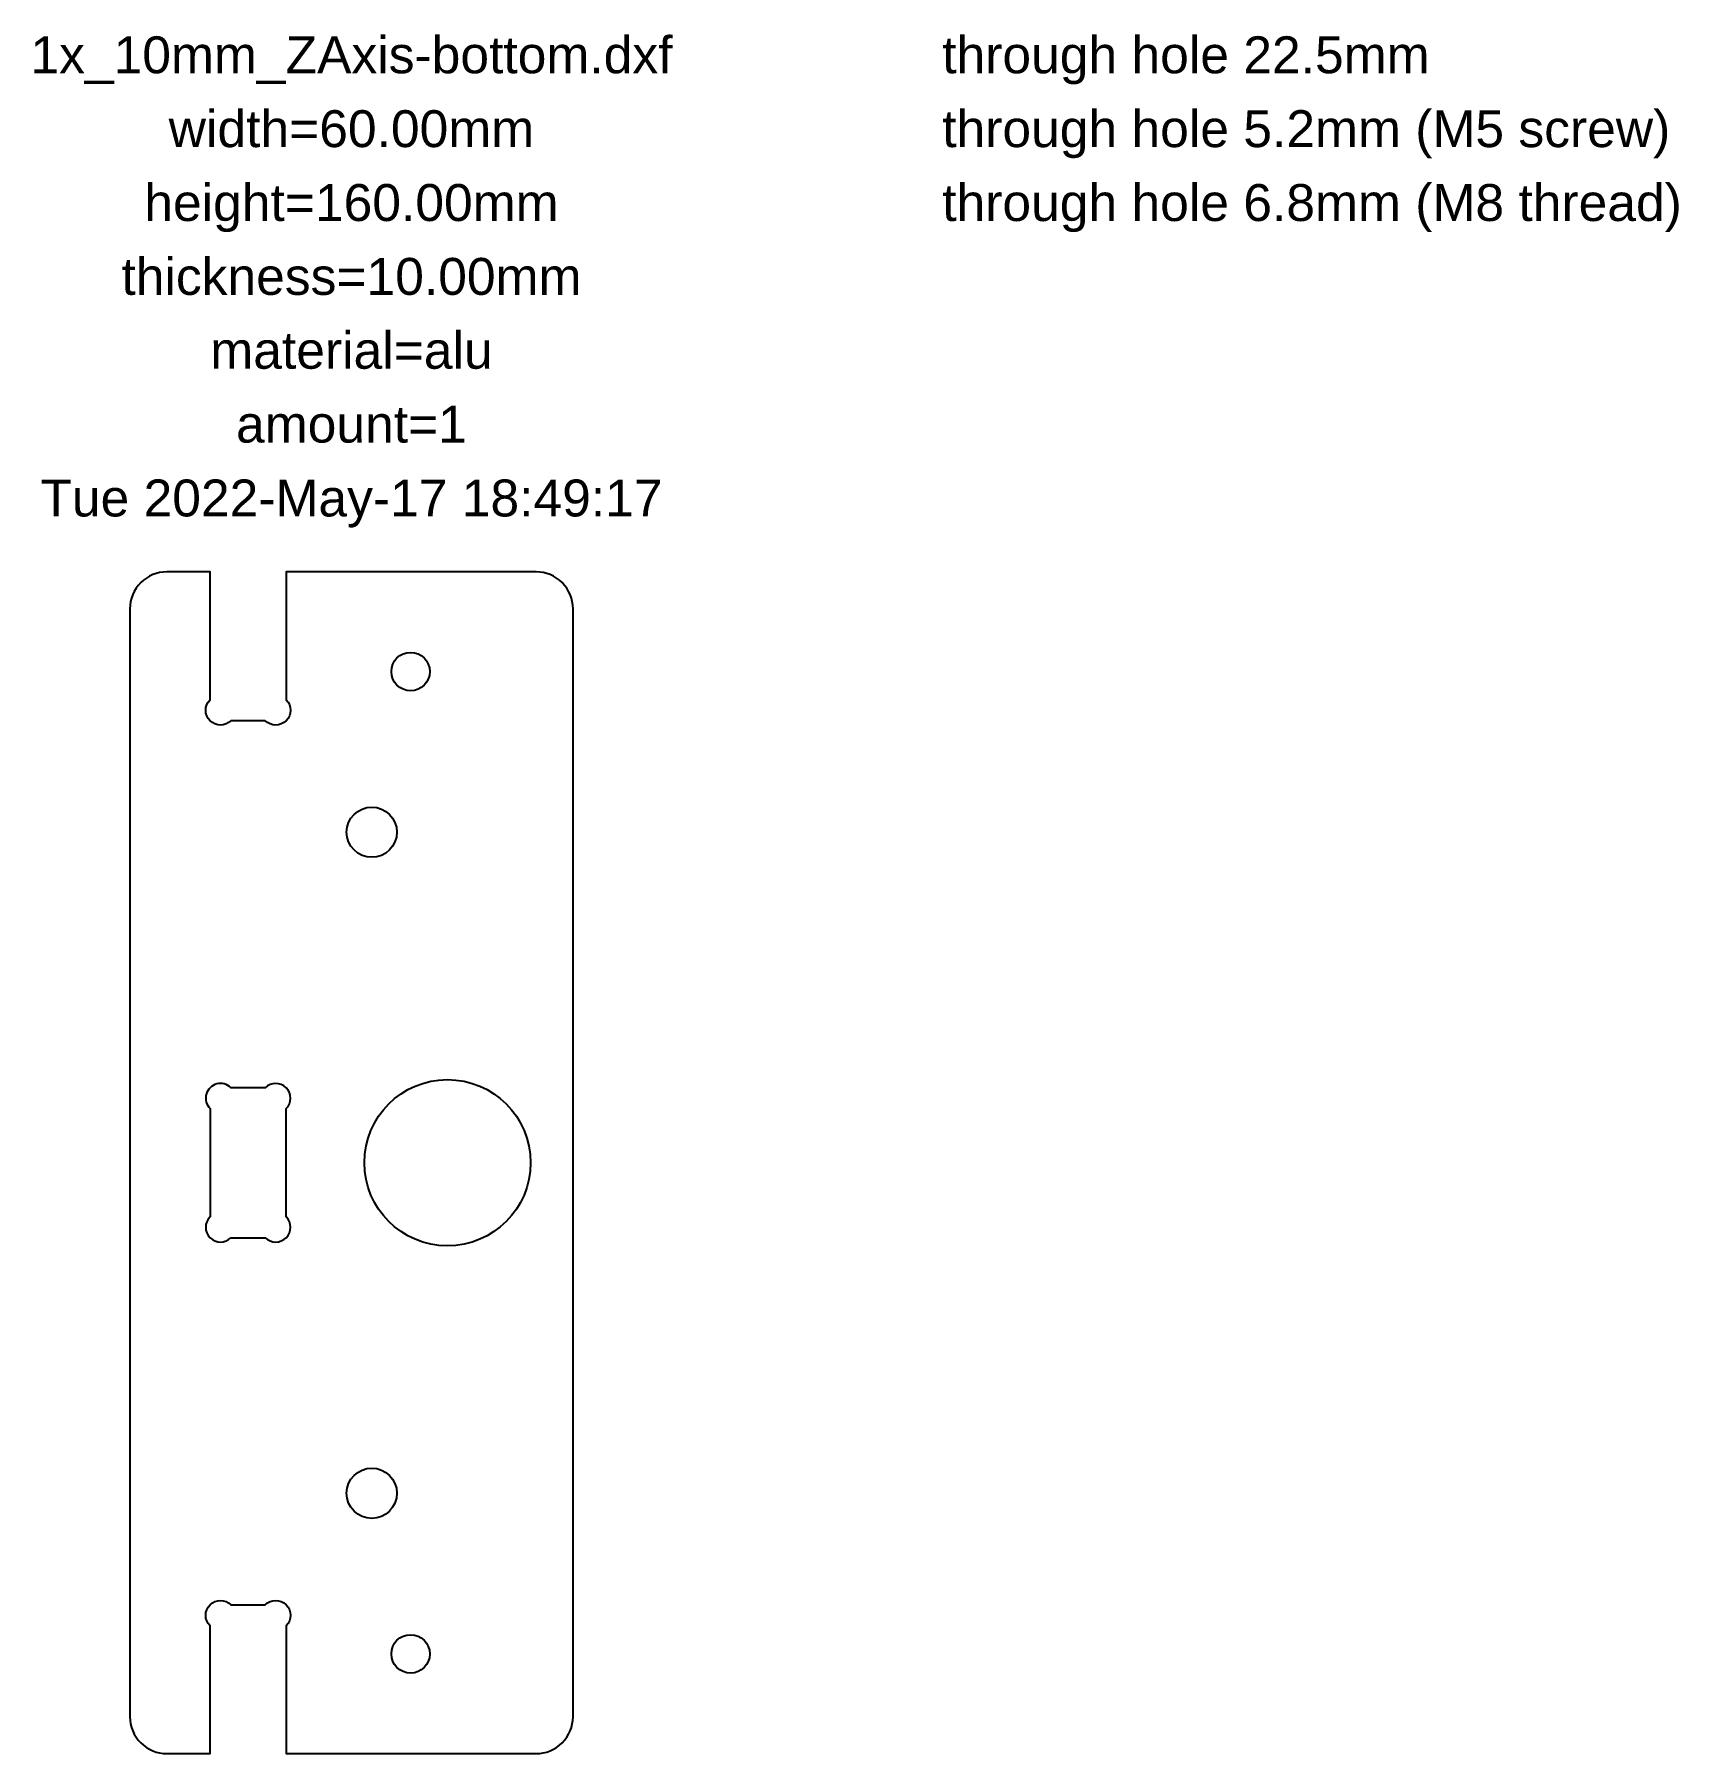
# Model space of a CAD drawing. Header units: millimetres. Extents: x -56 to 167, y -80 to 153.
import ezdxf
from ezdxf.enums import TextEntityAlignment as Align

# ---------------------------------------------------------------- set-up
doc = ezdxf.new("R2010")
doc.units = ezdxf.units.MM
for name, color, linetype in [('annotation', 7, 'Continuous'), ('th52', 30, 'Continuous'), ('th68', 2, 'Continuous'), ('thx', 1, 'Continuous')]:
    doc.layers.add(name, color=color, linetype=linetype)
doc.styles.add('LiberationSans', font='LiberationSans-Regular.ttf')

msp = doc.modelspace()

# ---------------------------------------------------------------- linework, layer by layer
for points in [[(-38, -80), (-32.15, -80), (-32.15, -62.68, -1), (-29.32, -59.85), (-24.68, -59.85, -1), (-21.85, -62.68), (-21.85, -80), (12, -80, 0.414214), (17, -75), (17, 75, 0.414214), (12, 80), (-21.85, 80), (-21.85, 62.68, -1), (-24.68, 59.85), (-29.32, 59.85, -1), (-32.15, 62.68), (-32.15, 80), (-38, 80, 0.414214), (-43, 75), (-43, -75, 0.414214)], [(-29.32, -10.15), (-24.68, -10.15, 1), (-21.85, -7.32), (-21.85, 7.32, 1), (-24.68, 10.15), (-29.32, 10.15, 1), (-32.15, 7.32), (-32.15, -7.32, 1)]]:
    msp.add_lwpolyline(points, format="xyb", close=True)
at = {"layer": 'th52'}
for centre in [(-5, 66.5), (-5, -66.5)]:
    msp.add_circle(centre, 2.6, dxfattribs=at)
at = {"layer": 'th68'}
for centre in [(-10.25, 44.75), (-10.25, -44.75)]:
    msp.add_circle(centre, 3.4, dxfattribs=at)
at = {"layer": 'thx'}
msp.add_circle((0, 0), 11.25, dxfattribs=at)

# ---------------------------------------------------------------- texts
at = {"layer": 'annotation', "style": 'LiberationSans'}
for s, p in [('1x_10mm_ZAxis-bottom.dxf', (-13, 150)), ('width=60.00mm', (-13, 140)), ('height=160.00mm', (-13, 130)), ('thickness=10.00mm', (-13, 120)), ('material=alu', (-13, 110)), ('amount=1', (-13, 100)), ('Tue 2022-May-17 18:49:17', (-13, 90))]:
    msp.add_text(s, height=5, dxfattribs=at).set_placement(p, align=Align.MIDDLE_CENTER)
at = {"layer": 'th52', "style": 'LiberationSans'}
msp.add_text('through hole 5.2mm (M5 screw)', height=5, dxfattribs=at).set_placement((67, 140), align=Align.MIDDLE_LEFT)
at = {"layer": 'th68', "style": 'LiberationSans'}
msp.add_text('through hole 6.8mm (M8 thread)', height=5, dxfattribs=at).set_placement((67, 130), align=Align.MIDDLE_LEFT)
at = {"layer": 'thx', "style": 'LiberationSans'}
msp.add_text('through hole 22.5mm', height=5, dxfattribs=at).set_placement((67, 150), align=Align.MIDDLE_LEFT)

doc.saveas('drawing.dxf')
